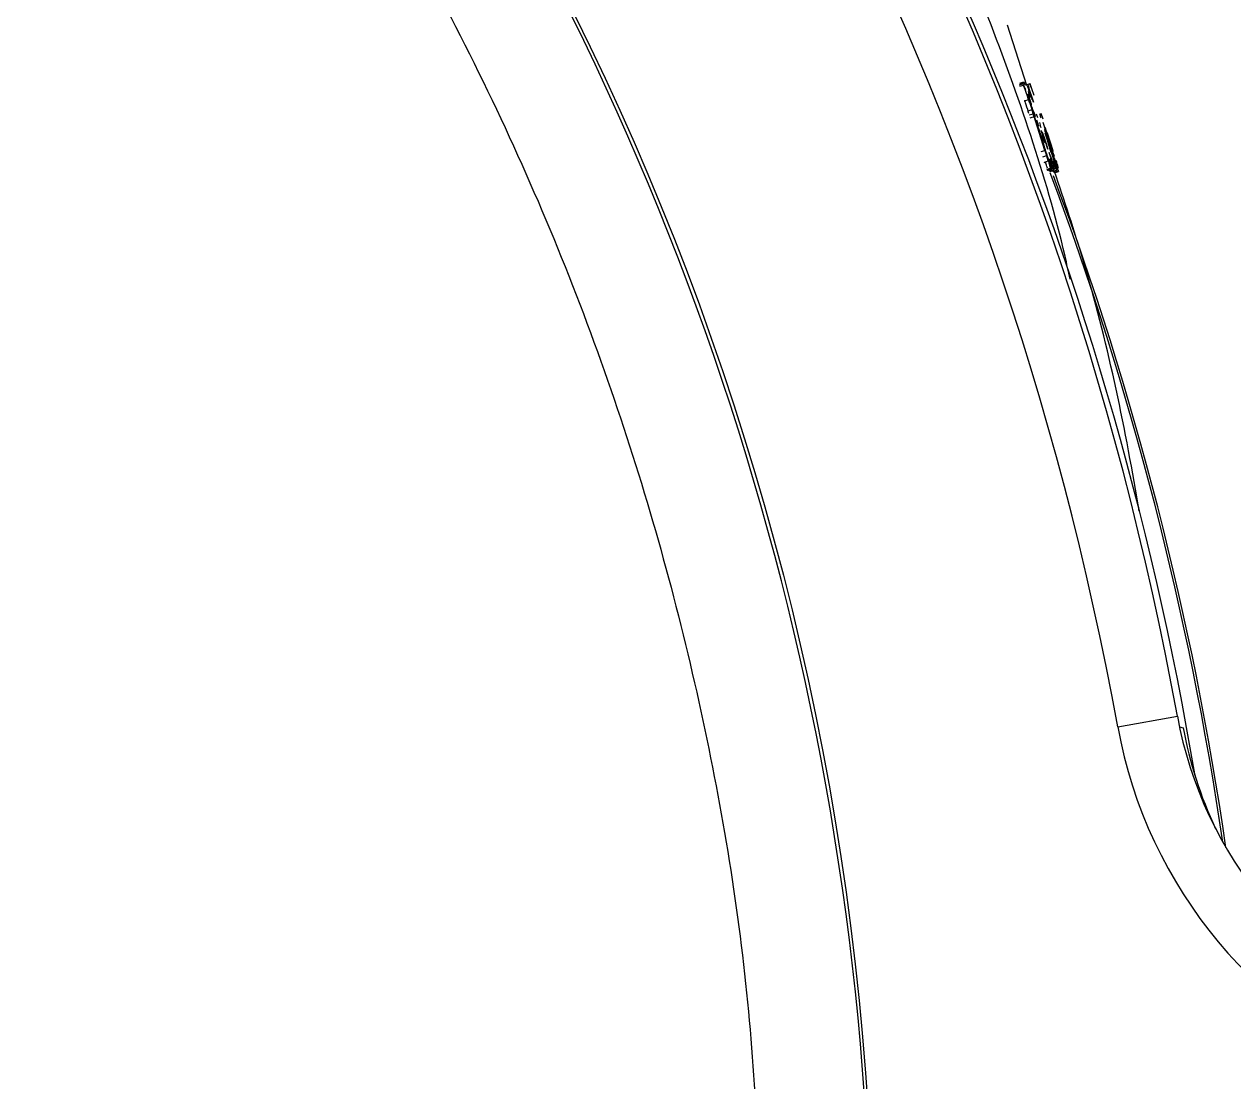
# Model space of a CAD drawing. Header units: millimetres. Extents: x 2454 to 4226, y 715 to 1968.
# Drawn here: x 3699 to 3725.94, y 1761.02 to 1784.56 of the extents above; entities that cross this region are included whole.
import ezdxf

# ---------------------------------------------------------------- set-up
doc = ezdxf.new("R2010")
doc.units = ezdxf.units.MM

msp = doc.modelspace()

# ---------------------------------------------------------------- linework, layer by layer
at = {"color": 7, "linetype": 'Continuous', "lineweight": 25}
for p, q in [((3721.335, 1783.199), (3720.902, 1784.544)), ((3721.249, 1783.234), (3721.164, 1783.205)), ((3721.175, 1783.209), (3721.172, 1783.219)), ((3721.172, 1783.18), (3721.257, 1783.209)), ((3721.176, 1783.248), (3721.261, 1783.277)), ((3721.203, 1783.243), (3721.204, 1783.243)), ((3721.261, 1783.277), (3721.284, 1783.21)), ((3721.43, 1783.156), (3721.4, 1783.24)), ((3721.409, 1783.214), (3721.424, 1783.219)), ((3721.311, 1783.09), (3721.295, 1783.14)), ((3721.353, 1783.175), (3721.364, 1783.179)), ((3721.357, 1782.996), (3721.364, 1782.994)), ((3721.364, 1783.179), (3721.48, 1782.827)), ((3721.409, 1783.054), (3721.364, 1783.179)), ((3721.375, 1783.107), (3721.368, 1783.109)), ((3721.368, 1783.085), (3721.372, 1783.085)), ((3721.368, 1783.036), (3721.39, 1782.969)), ((3721.382, 1783.067), (3721.389, 1783.066)), ((3721.389, 1783.066), (3721.443, 1782.903)), ((3721.424, 1783.004), (3721.409, 1783.054)), ((3721.483, 1782.825), (3721.424, 1783.004)), ((3721.284, 1782.857), (3721.368, 1782.885)), ((3721.378, 1782.886), (3721.432, 1782.725)), ((3721.385, 1782.543), (3721.469, 1782.571)), ((3721.478, 1782.592), (3721.468, 1782.589)), ((3721.48, 1782.592), (3721.468, 1782.588)), ((3721.469, 1782.571), (3721.473, 1782.57)), ((3721.478, 1782.592), (3721.48, 1782.592)), ((3721.499, 1782.58), (3721.483, 1782.626)), ((3721.485, 1782.529), (3721.486, 1782.528)), ((3721.736, 1781.753), (3721.486, 1782.528)), ((3721.49, 1782.602), (3721.52, 1782.514)), ((3721.737, 1781.753), (3721.507, 1782.47)), ((3721.532, 1782.403), (3721.554, 1782.336)), ((3721.544, 1782.435), (3721.589, 1782.292)), ((3721.574, 1782.477), (3721.545, 1782.562)), ((3721.646, 1782.579), (3721.686, 1782.454)), ((3721.548, 1782.36), (3721.554, 1782.359)), ((3721.55, 1782.335), (3721.554, 1782.336)), ((3721.577, 1782.292), (3721.565, 1782.334)), ((3721.567, 1782.376), (3721.575, 1782.352)), ((3721.639, 1782.318), (3721.619, 1782.377)), ((3721.647, 1782.257), (3721.627, 1782.318)), ((3721.742, 1781.915), (3721.651, 1782.199)), ((3721.741, 1781.916), (3721.658, 1782.174)), ((3721.89, 1781.774), (3721.698, 1782.373)), ((3721.897, 1781.757), (3721.731, 1782.272)), ((3721.739, 1782.133), (3721.908, 1781.615)), ((3721.922, 1781.573), (3721.74, 1782.134)), ((3721.902, 1781.756), (3721.777, 1782.148)), ((3721.784, 1782.147), (3721.909, 1781.755)), ((3721.647, 1782.035), (3721.651, 1782.036)), ((3721.659, 1782.011), (3721.651, 1782.036)), ((3721.711, 1781.943), (3721.668, 1782.079)), ((3721.681, 1782.045), (3721.669, 1782.085)), ((3721.679, 1782.044), (3721.681, 1782.045)), ((3721.733, 1781.979), (3721.743, 1781.946)), ((3721.762, 1782.105), (3721.765, 1782.104)), ((3721.944, 1781.529), (3721.762, 1782.105)), ((3721.774, 1781.885), (3721.762, 1781.924)), ((3721.908, 1781.654), (3721.765, 1782.104)), ((3721.767, 1782.104), (3721.77, 1782.103)), ((3721.928, 1781.595), (3721.767, 1782.104)), ((3721.77, 1782.114), (3721.82, 1781.961)), ((3721.893, 1781.719), (3721.77, 1782.103)), ((3721.799, 1782.027), (3721.771, 1782.114)), ((3721.788, 1781.844), (3721.774, 1781.885)), ((3721.91, 1781.669), (3721.782, 1782.07)), ((3721.82, 1781.961), (3721.875, 1781.785)), ((3721.82, 1781.875), (3721.873, 1781.708)), ((3721.9, 1781.716), (3721.845, 1781.884)), ((3721.846, 1781.88), (3721.9, 1781.714)), ((3721.65, 1781.726), (3721.736, 1781.753)), ((3721.73, 1781.774), (3721.737, 1781.776)), ((3721.796, 1781.778), (3721.799, 1781.779)), ((3721.865, 1781.592), (3721.837, 1781.685)), ((3721.875, 1781.785), (3721.861, 1781.835)), ((3721.873, 1781.708), (3721.861, 1781.75)), ((3721.913, 1781.645), (3721.924, 1781.612)), ((3721.956, 1781.542), (3721.919, 1781.657)), ((3721.924, 1781.64), (3721.931, 1781.617)), ((3721.735, 1781.466), (3721.728, 1781.49)), ((3721.775, 1781.335), (3721.859, 1781.361)), ((3721.783, 1781.31), (3721.867, 1781.335)), ((3721.805, 1781.304), (3721.802, 1781.315)), ((3721.825, 1781.524), (3721.832, 1781.499)), ((3721.838, 1781.521), (3721.833, 1781.522)), ((3721.843, 1781.52), (3721.839, 1781.521)), ((3721.845, 1781.555), (3721.855, 1781.524)), ((3721.846, 1781.48), (3721.856, 1781.478)), ((3721.88, 1781.371), (3721.846, 1781.48)), ((3721.898, 1781.391), (3721.847, 1781.555)), ((3721.848, 1781.475), (3721.856, 1781.478)), ((3721.859, 1781.36), (3721.867, 1781.335)), ((3721.872, 1781.506), (3721.865, 1781.529)), ((3721.87, 1781.538), (3721.883, 1781.494)), ((3721.884, 1781.358), (3721.893, 1781.361)), ((3721.896, 1781.516), (3721.889, 1781.541)), ((3721.914, 1781.288), (3721.905, 1781.316)), ((3721.927, 1781.322), (3721.912, 1781.375)), ((3721.918, 1781.414), (3721.925, 1781.416)), ((3721.919, 1781.32), (3721.927, 1781.322)), ((3721.939, 1781.398), (3721.924, 1781.393)), ((3721.926, 1781.447), (3721.939, 1781.398)), ((3721.94, 1781.312), (3721.926, 1781.361)), ((3721.933, 1781.338), (3721.967, 1781.349)), ((3721.943, 1781.527), (3721.961, 1781.471)), ((3721.974, 1781.487), (3721.956, 1781.542)), ((3721.995, 1781.432), (3721.977, 1781.489)), ((3721.988, 1781.52), (3721.991, 1781.501)), ((3721.998, 1781.486), (3721.988, 1781.52)), ((3721.834, 1781.29), (3721.827, 1781.31)), ((3721.854, 1781.285), (3721.851, 1781.295)), ((3721.934, 1781.268), (3721.922, 1781.306)), ((3721.949, 1781.257), (3722.035, 1781.283)), ((3722.026, 1781.311), (3722.035, 1781.283)), ((3723.356, 1768.919), (3724.684, 1769.161)), ((3724.732, 1768.921), (3724.812, 1768.903))]:
    msp.add_line(p, q, dxfattribs=at)
at = {"color": 7, "linetype": 'Continuous', "lineweight": 25, "flags": 128}
for points in [[(3721.257, 1783.248), (3721.209, 1783.231), (3721.172, 1783.219)], [(3721.312, 1783.207), (3721.353, 1783.221), (3721.39, 1783.234)], [(3721.315, 1783.211), (3721.363, 1783.227), (3721.4, 1783.24)], [(3721.357, 1783.211), (3721.368, 1783.181), (3721.379, 1783.152)], [(3721.366, 1782.971), (3721.361, 1782.983), (3721.357, 1782.996)], [(3721.371, 1783.093), (3721.378, 1783.072), (3721.381, 1783.062), (3721.384, 1783.051)], [(3721.359, 1782.633), (3721.406, 1782.649), (3721.443, 1782.661)], [(3721.407, 1782.477), (3721.449, 1782.49), (3721.491, 1782.504)], [(3721.624, 1782.522), (3721.627, 1782.513), (3721.629, 1782.505)], [(3721.548, 1782.345), (3721.546, 1782.351), (3721.543, 1782.361), (3721.54, 1782.37)], [(3721.689, 1781.61), (3721.708, 1781.616), (3721.73, 1781.623), (3721.772, 1781.637)], [(3721.837, 1781.685), (3721.833, 1781.697), (3721.829, 1781.71)], [(3721.727, 1781.493), (3721.772, 1781.508), (3721.81, 1781.519)], [(3721.891, 1781.33), (3721.843, 1781.315), (3721.805, 1781.304)], [(3721.834, 1781.29), (3721.882, 1781.304), (3721.92, 1781.316)], [(3721.854, 1781.285), (3721.903, 1781.3), (3721.94, 1781.312)], [(3721.891, 1781.33), (3721.886, 1781.351), (3721.88, 1781.371)], [(3721.914, 1781.288), (3721.94, 1781.296), (3721.965, 1781.303), (3722, 1781.314)], [(3721.934, 1781.268), (3721.982, 1781.283), (3722.02, 1781.294)]]:
    msp.add_lwpolyline(points, dxfattribs=at)
at = {"color": 7, "linetype": 'Continuous', "lineweight": 25}
msp.add_circle((3653.846, 1756.28), 64.082, dxfattribs=at)
for centre, radius, start, end in [((3653.846, 1756.28), 72, 10.3061, 79.6939), ((3653.846, 1756.28), 70.65, 10.3061, 79.6939), ((3653.846, 1756.28), 64.023, 270, 180.00002), ((3653.846, 1756.28), 61.611, 90, 360), ((3654.054, 1756.006), 72, 9.45093, 37.30639), ((3654.455, 1755.919), 72.001, 8.33663, 20.60433), ((3654.508, 1755.907), 72.001, 8.24807, 20.55821), ((3733.539, 1770.771), 9, 190.3061, 249.4133), ((3733.539, 1770.771), 10.35, 190.3061, 249.4133), ((3733.667, 1770.513), 9, 190.3053, 205.3819)]:
    msp.add_arc(centre, radius, start, end, dxfattribs=at)
for points, knots in [([(3722.297, 1778.891), (3722.259, 1779.061), (3721.819, 1781.047), (3720.514, 1784.734), (3718.426, 1789.835), (3715.893, 1794.661), (3712.992, 1799.251), (3709.679, 1803.619), (3706.006, 1807.689), (3702.04, 1811.398), (3697.782, 1814.769), (3693.21, 1817.793), (3688.402, 1820.418), (3683.44, 1822.595), (3678.568, 1824.307), (3675.288, 1825.087), (3673.747, 1825.454)], [0, 0, 0, 0, 0.007378, 0.086277, 0.165173, 0.241101, 0.317028, 0.395164, 0.4733, 0.549225, 0.62515, 0.703278, 0.781408, 0.857129, 0.932849, 1, 1, 1, 1]), ([(3653.846, 1817.891), (3656.223, 1817.811), (3661.075, 1817.648), (3668.39, 1816.298), (3675.738, 1814.05), (3682.933, 1810.788), (3689.776, 1806.548), (3696.072, 1801.392), (3701.492, 1795.601), (3705.977, 1789.394), (3709.531, 1782.977), (3712.253, 1776.321), (3714.128, 1769.578), (3715.255, 1762.888), (3715.391, 1758.454), (3715.457, 1756.28)], [0, 0, 0, 0, 0.0736754, 0.1504344, 0.2298849, 0.3115242, 0.3947507, 0.4788859, 0.5632051, 0.6400411, 0.7158686, 0.7901842, 0.8625449, 0.9325805, 1, 1, 1, 1]), ([(3721.257, 1783.209), (3721.256, 1783.211), (3721.254, 1783.217), (3721.252, 1783.225), (3721.25, 1783.231), (3721.249, 1783.234)], [0, 0, 0, 0, 0.2536848, 0.6274284, 1, 1, 1, 1]), ([(3721.257, 1783.209), (3721.274, 1783.159), (3721.305, 1783.071), (3721.352, 1782.933), (3721.371, 1782.877), (3721.375, 1782.866), (3721.372, 1782.878), (3721.365, 1782.898), (3721.357, 1782.924), (3721.344, 1782.962), (3721.326, 1783.014), (3721.308, 1783.068), (3721.277, 1783.155), (3721.261, 1783.199), (3721.249, 1783.234)], [0, 0, 0, 0, 0.206868, 0.36599, 0.398263, 0.429777, 0.462673, 0.497292, 0.528823, 0.558939, 0.620363, 0.68271, 0.747056, 1, 1, 1, 1]), ([(3721.4, 1783.24), (3721.41, 1783.211), (3721.429, 1783.154), (3721.459, 1783.068), (3721.478, 1783.011), (3721.488, 1782.983)], [0, 0, 0, 0, 0.334077, 0.666963, 1, 1, 1, 1]), ([(3721.347, 1783.19), (3721.352, 1783.176), (3721.361, 1783.148), (3721.37, 1783.121), (3721.375, 1783.107)], [0, 0, 0, 0, 0.500001, 1, 1, 1, 1]), ([(3721.388, 1783.073), (3721.381, 1783.093), (3721.368, 1783.132), (3721.354, 1783.17), (3721.347, 1783.19)], [0, 0, 0, 0, 0.500001, 1, 1, 1, 1]), ([(3721.38, 1782.952), (3721.377, 1782.961), (3721.372, 1782.977), (3721.367, 1782.994), (3721.364, 1783.002)], [0, 0, 0, 0, 0.500003, 1, 1, 1, 1]), ([(3721.412, 1782.93), (3721.407, 1782.948), (3721.397, 1782.978), (3721.382, 1783.023), (3721.374, 1783.049), (3721.369, 1783.062)], [0, 0, 0, 0, 0.401179, 0.700589, 1, 1, 1, 1]), ([(3721.369, 1783.062), (3721.376, 1783.043), (3721.389, 1783.005), (3721.405, 1782.961), (3721.413, 1782.936), (3721.415, 1782.93)], [0, 0, 0, 0, 0.4326503, 0.8771955, 1, 1, 1, 1]), ([(3721.439, 1782.77), (3721.434, 1782.786), (3721.429, 1782.803), (3721.422, 1782.823), (3721.42, 1782.829), (3721.418, 1782.837), (3721.415, 1782.845), (3721.412, 1782.853), (3721.41, 1782.859), (3721.408, 1782.867), (3721.405, 1782.875), (3721.402, 1782.883), (3721.4, 1782.889), (3721.399, 1782.895), (3721.397, 1782.899), (3721.396, 1782.902), (3721.395, 1782.906), (3721.394, 1782.91), (3721.393, 1782.914), (3721.392, 1782.917), (3721.39, 1782.921), (3721.389, 1782.925), (3721.388, 1782.929), (3721.387, 1782.932), (3721.385, 1782.936), (3721.384, 1782.94), (3721.383, 1782.944), (3721.381, 1782.948), (3721.38, 1782.951), (3721.38, 1782.952)], [0, 0, 0, 0, 0.262614, 0.295617, 0.32862, 0.361623, 0.427628, 0.460631, 0.493634, 0.526636, 0.592642, 0.625645, 0.658647, 0.69165, 0.708151, 0.724653, 0.741154, 0.774157, 0.790658, 0.807159, 0.823661, 0.856664, 0.873165, 0.889666, 0.906168, 0.93917, 0.955672, 0.972173, 1, 1, 1, 1]), ([(3721.404, 1783.024), (3721.402, 1783.032), (3721.396, 1783.049), (3721.391, 1783.065), (3721.388, 1783.073)], [0, 0, 0, 0, 0.500002, 1, 1, 1, 1]), ([(3721.452, 1782.883), (3721.452, 1782.883), (3721.436, 1782.93), (3721.42, 1782.977), (3721.404, 1783.024)], [0, 0, 0, 0, 0.0017918, 1, 1, 1, 1]), ([(3721.282, 1782.861), (3721.284, 1782.857), (3721.287, 1782.846), (3721.29, 1782.838), (3721.287, 1782.845), (3721.284, 1782.855), (3721.283, 1782.858)], [0, 0, 0, 0, 0.189153, 0.548772, 0.893283, 1, 1, 1, 1]), ([(3721.379, 1782.578), (3721.36, 1782.637), (3721.333, 1782.723), (3721.296, 1782.832), (3721.284, 1782.867)], [0, 0, 0, 0, 0.684594, 1, 1, 1, 1]), ([(3721.54, 1782.37), (3721.523, 1782.425), (3721.489, 1782.534), (3721.425, 1782.732), (3721.381, 1782.862), (3721.369, 1782.896)], [0, 0, 0, 0, 0.436234, 0.851127, 1, 1, 1, 1]), ([(3721.375, 1782.886), (3721.379, 1782.873), (3721.415, 1782.767), (3721.496, 1782.516), (3721.528, 1782.411), (3721.548, 1782.345)], [0, 0, 0, 0, 0.0486, 0.405573, 1, 1, 1, 1]), ([(3721.417, 1782.775), (3721.419, 1782.769), (3721.423, 1782.758), (3721.429, 1782.74), (3721.435, 1782.722), (3721.44, 1782.708), (3721.444, 1782.695), (3721.445, 1782.696), (3721.444, 1782.702), (3721.432, 1782.739), (3721.442, 1782.712), (3721.449, 1782.69), (3721.455, 1782.672), (3721.461, 1782.656), (3721.466, 1782.641), (3721.47, 1782.627), (3721.475, 1782.613), (3721.481, 1782.593), (3721.481, 1782.592), (3721.481, 1782.589), (3721.48, 1782.592), (3721.48, 1782.592), (3721.48, 1782.592)], [0, 0, 0, 0, 0.0212552, 0.0456338, 0.0663812, 0.0968818, 0.1274156, 0.2018958, 0.3457222, 0.4893043, 0.5551218, 0.5902981, 0.6186314, 0.635436, 0.65237, 0.6714009, 0.6970465, 0.7233283, 0.8429655, 0.9213893, 0.9607202, 1, 1, 1, 1]), ([(3721.478, 1782.592), (3721.477, 1782.593), (3721.476, 1782.595), (3721.466, 1782.625), (3721.449, 1782.676), (3721.438, 1782.709), (3721.432, 1782.725)], [0, 0, 0, 0, 0.294355, 0.578425, 0.791193, 1, 1, 1, 1]), ([(3721.473, 1782.57), (3721.469, 1782.581), (3721.463, 1782.601), (3721.453, 1782.631), (3721.446, 1782.651), (3721.443, 1782.661)], [0, 0, 0, 0, 0.34564, 0.67282, 1, 1, 1, 1]), ([(3721.443, 1782.661), (3721.449, 1782.644), (3721.46, 1782.614), (3721.474, 1782.572), (3721.482, 1782.548), (3721.486, 1782.536)], [0, 0, 0, 0, 0.425991, 0.712995, 1, 1, 1, 1]), ([(3721.491, 1782.504), (3721.488, 1782.514), (3721.483, 1782.53), (3721.475, 1782.552), (3721.471, 1782.565), (3721.469, 1782.571)], [0, 0, 0, 0, 0.429634, 0.714817, 1, 1, 1, 1]), ([(3721.491, 1782.504), (3721.489, 1782.512), (3721.485, 1782.527), (3721.485, 1782.528), (3721.485, 1782.529)], [0, 0, 0, 0, 0.55878, 1, 1, 1, 1]), ([(3721.486, 1782.536), (3721.488, 1782.528), (3721.493, 1782.514), (3721.5, 1782.491), (3721.505, 1782.477), (3721.507, 1782.47)], [0, 0, 0, 0, 0.3516782, 0.6758392, 1, 1, 1, 1]), ([(3721.525, 1782.505), (3721.524, 1782.506), (3721.523, 1782.509), (3721.522, 1782.512), (3721.521, 1782.516), (3721.52, 1782.519), (3721.519, 1782.522), (3721.518, 1782.525), (3721.517, 1782.528), (3721.516, 1782.532), (3721.515, 1782.535), (3721.514, 1782.538), (3721.513, 1782.54), (3721.512, 1782.544), (3721.511, 1782.548), (3721.509, 1782.552), (3721.508, 1782.558), (3721.504, 1782.57), (3721.5, 1782.581), (3721.498, 1782.588)], [0, 0, 0, 0, 0.062363, 0.093616, 0.124869, 0.187375, 0.218627, 0.24988, 0.281133, 0.343639, 0.374892, 0.406144, 0.437397, 0.46865, 0.531156, 0.593662, 0.624915, 0.749928, 1, 1, 1, 1]), ([(3721.651, 1782.47), (3721.648, 1782.479), (3721.642, 1782.498), (3721.631, 1782.531), (3721.624, 1782.555), (3721.619, 1782.569)], [0, 0, 0, 0, 0.28642, 0.572841, 1, 1, 1, 1]), ([(3721.547, 1782.361), (3721.586, 1782.243), (3721.655, 1782.032), (3721.712, 1781.855), (3721.737, 1781.776)], [0, 0, 0, 0, 0.555142, 1, 1, 1, 1]), ([(3721.554, 1782.336), (3721.552, 1782.343), (3721.549, 1782.355), (3721.548, 1782.359), (3721.547, 1782.361)], [0, 0, 0, 0, 0.558906, 1, 1, 1, 1]), ([(3721.717, 1781.843), (3721.688, 1781.931), (3721.638, 1782.087), (3721.575, 1782.278), (3721.548, 1782.36)], [0, 0, 0, 0, 0.563495, 1, 1, 1, 1]), ([(3721.554, 1782.359), (3721.587, 1782.256), (3721.647, 1782.07), (3721.695, 1781.913), (3721.717, 1781.843)], [0, 0, 0, 0, 0.555305, 1, 1, 1, 1]), ([(3721.739, 1781.776), (3721.712, 1781.864), (3721.664, 1782.021), (3721.603, 1782.21), (3721.577, 1782.292)], [0, 0, 0, 0, 0.564028, 1, 1, 1, 1]), ([(3721.667, 1782.177), (3721.7, 1782.077), (3721.742, 1781.948), (3721.782, 1781.82), (3721.791, 1781.792)], [0, 0, 0, 0, 0.782758, 1, 1, 1, 1]), ([(3721.799, 1781.779), (3721.794, 1781.793), (3721.787, 1781.821), (3721.762, 1781.9), (3721.724, 1782.022), (3721.698, 1782.102), (3721.686, 1782.14)], [0, 0, 0, 0, 0.263634, 0.518594, 0.77764, 1, 1, 1, 1]), ([(3721.723, 1782.222), (3721.755, 1782.122), (3721.811, 1781.947), (3721.875, 1781.746), (3721.906, 1781.646), (3721.914, 1781.62)], [0, 0, 0, 0, 0.4991987, 0.8732606, 1, 1, 1, 1]), ([(3721.738, 1782.265), (3721.764, 1782.184), (3721.814, 1782.029), (3721.872, 1781.848), (3721.903, 1781.749), (3721.912, 1781.722)], [0, 0, 0, 0, 0.45154, 0.855545, 1, 1, 1, 1]), ([(3721.737, 1781.753), (3721.726, 1781.789), (3721.707, 1781.854), (3721.678, 1781.948), (3721.66, 1782.007), (3721.651, 1782.036)], [0, 0, 0, 0, 0.37909, 0.689545, 1, 1, 1, 1]), ([(3721.81, 1781.519), (3721.789, 1781.589), (3721.752, 1781.711), (3721.702, 1781.872), (3721.673, 1781.965), (3721.659, 1782.011)], [0, 0, 0, 0, 0.399279, 0.699294, 1, 1, 1, 1]), ([(3721.701, 1782.088), (3721.703, 1782.082), (3721.711, 1782.059), (3721.723, 1782.021), (3721.735, 1781.983), (3721.742, 1781.959), (3721.747, 1781.942), (3721.745, 1781.946), (3721.738, 1781.965), (3721.733, 1781.979)], [0, 0, 0, 0, 0.037924, 0.161738, 0.248024, 0.32007, 0.392523, 0.528884, 1, 1, 1, 1]), ([(3721.743, 1781.946), (3721.748, 1781.934), (3721.754, 1781.915), (3721.767, 1781.875), (3721.781, 1781.832), (3721.793, 1781.796), (3721.799, 1781.779)], [0, 0, 0, 0, 0.349206, 0.57168, 0.788739, 1, 1, 1, 1]), ([(3721.767, 1782.119), (3721.768, 1782.115), (3721.771, 1782.107), (3721.775, 1782.095), (3721.778, 1782.082), (3721.781, 1782.074), (3721.782, 1782.07)], [0, 0, 0, 0, 0.25, 0.5, 0.75, 1, 1, 1, 1]), ([(3721.861, 1781.75), (3721.852, 1781.778), (3721.836, 1781.828), (3721.814, 1781.897), (3721.801, 1781.938), (3721.795, 1781.958)], [0, 0, 0, 0, 0.4145364, 0.7072137, 1, 1, 1, 1]), ([(3721.91, 1781.755), (3721.899, 1781.792), (3721.875, 1781.868), (3721.837, 1781.984), (3721.812, 1782.065), (3721.799, 1782.105)], [0, 0, 0, 0, 0.310383, 0.655174, 1, 1, 1, 1]), ([(3721.861, 1781.835), (3721.855, 1781.852), (3721.845, 1781.885), (3721.824, 1781.949), (3721.809, 1781.996), (3721.799, 1782.027)], [0, 0, 0, 0, 0.25901, 0.518027, 1, 1, 1, 1]), ([(3721.736, 1781.753), (3721.743, 1781.731), (3721.756, 1781.69), (3721.767, 1781.653), (3721.772, 1781.637)], [0, 0, 0, 0, 0.557026, 1, 1, 1, 1]), ([(3721.825, 1781.524), (3721.821, 1781.535), (3721.814, 1781.552), (3721.793, 1781.613), (3721.77, 1781.682), (3721.749, 1781.745), (3721.739, 1781.776)], [0, 0, 0, 0, 0.344241, 0.565371, 0.784215, 1, 1, 1, 1]), ([(3721.762, 1781.701), (3721.786, 1781.625), (3721.831, 1781.489), (3721.856, 1781.415), (3721.867, 1781.382)], [0, 0, 0, 0, 0.554678, 1, 1, 1, 1]), ([(3721.867, 1781.335), (3721.861, 1781.356), (3721.853, 1781.39), (3721.826, 1781.482), (3721.799, 1781.578), (3721.774, 1781.66), (3721.762, 1781.701)], [0, 0, 0, 0, 0.343936, 0.564741, 0.78356, 1, 1, 1, 1]), ([(3721.81, 1781.519), (3721.807, 1781.529), (3721.8, 1781.549), (3721.788, 1781.588), (3721.778, 1781.617), (3721.772, 1781.637)], [0, 0, 0, 0, 0.255423, 0.510845, 1, 1, 1, 1]), ([(3721.877, 1781.574), (3721.872, 1781.589), (3721.865, 1781.606), (3721.836, 1781.694), (3721.832, 1781.708)], [0, 0, 0, 0, 0.843341, 1, 1, 1, 1]), ([(3721.856, 1781.627), (3721.866, 1781.596), (3721.897, 1781.501), (3721.914, 1781.45), (3721.925, 1781.416)], [0, 0, 0, 0, 0.328134, 1, 1, 1, 1]), ([(3721.893, 1781.719), (3721.896, 1781.707), (3721.904, 1781.683), (3721.916, 1781.644), (3721.917, 1781.639), (3721.918, 1781.636)], [0, 0, 0, 0, 0.314673, 0.633193, 1, 1, 1, 1]), ([(3721.933, 1781.646), (3721.931, 1781.653), (3721.922, 1781.679), (3721.907, 1781.725), (3721.897, 1781.757)], [0, 0, 0, 0, 0.288014, 1, 1, 1, 1]), ([(3721.908, 1781.654), (3721.924, 1781.604), (3721.951, 1781.519), (3721.983, 1781.414), (3722, 1781.359), (3722.006, 1781.339)], [0, 0, 0, 0, 0.475467, 0.809312, 1, 1, 1, 1]), ([(3721.908, 1781.615), (3721.912, 1781.601), (3721.919, 1781.577), (3721.928, 1781.55), (3721.937, 1781.52), (3721.935, 1781.523), (3721.934, 1781.525)], [0, 0, 0, 0, 0.21368, 0.344742, 0.480242, 1, 1, 1, 1]), ([(3721.953, 1781.529), (3721.951, 1781.535), (3721.945, 1781.553), (3721.93, 1781.603), (3721.916, 1781.647), (3721.91, 1781.669)], [0, 0, 0, 0, 0.163664, 0.586145, 1, 1, 1, 1]), ([(3721.918, 1781.637), (3721.917, 1781.637), (3721.917, 1781.638), (3721.915, 1781.642), (3721.913, 1781.645)], [0, 0, 0, 0, 0.0443026, 1, 1, 1, 1]), ([(3721.929, 1781.651), (3721.925, 1781.663), (3721.919, 1781.683), (3721.914, 1781.7), (3721.914, 1781.7), (3721.922, 1781.677), (3721.933, 1781.645), (3721.94, 1781.623)], [0, 0, 0, 0, 0.200729, 0.331155, 0.462621, 0.637903, 1, 1, 1, 1]), ([(3721.924, 1781.612), (3721.927, 1781.603), (3721.932, 1781.588), (3721.943, 1781.554), (3721.955, 1781.516), (3721.963, 1781.491), (3721.965, 1781.484)], [0, 0, 0, 0, 0.402201, 0.657461, 0.90331, 1, 1, 1, 1]), ([(3722.003, 1781.353), (3721.994, 1781.382), (3721.977, 1781.438), (3721.952, 1781.519), (3721.936, 1781.569), (3721.928, 1781.595)], [0, 0, 0, 0, 0.369394, 0.68461, 1, 1, 1, 1]), ([(3721.789, 1781.358), (3721.784, 1781.372), (3721.771, 1781.417), (3721.756, 1781.464), (3721.746, 1781.497), (3721.745, 1781.499)], [0, 0, 0, 0, 0.288205, 0.964223, 1, 1, 1, 1]), ([(3721.816, 1781.51), (3721.817, 1781.508), (3721.84, 1781.432), (3721.849, 1781.396), (3721.859, 1781.361)], [0, 0, 0, 0, 0.029578, 1, 1, 1, 1]), ([(3721.867, 1781.382), (3721.862, 1781.396), (3721.854, 1781.424), (3721.845, 1781.453), (3721.837, 1781.481), (3721.834, 1781.491), (3721.832, 1781.499)], [0, 0, 0, 0, 0.175129, 0.358666, 0.54795, 1, 1, 1, 1]), ([(3721.884, 1781.394), (3721.875, 1781.423), (3721.862, 1781.465), (3721.849, 1781.507), (3721.845, 1781.52)], [0, 0, 0, 0, 0.693128, 1, 1, 1, 1]), ([(3721.886, 1781.493), (3721.881, 1781.508), (3721.872, 1781.536), (3721.863, 1781.565), (3721.859, 1781.578)], [0, 0, 0, 0, 0.523547, 1, 1, 1, 1]), ([(3721.862, 1781.524), (3721.864, 1781.518), (3721.867, 1781.507), (3721.871, 1781.496), (3721.872, 1781.49)], [0, 0, 0, 0, 0.499999, 1, 1, 1, 1]), ([(3721.872, 1781.498), (3721.872, 1781.498), (3721.872, 1781.497), (3721.867, 1781.511), (3721.862, 1781.524)], [0, 0, 0, 0, 0.072492, 1, 1, 1, 1]), ([(3721.864, 1781.528), (3721.866, 1781.522), (3721.87, 1781.508), (3721.872, 1781.502), (3721.873, 1781.498)], [0, 0, 0, 0, 0.488068, 1, 1, 1, 1]), ([(3721.934, 1781.36), (3721.921, 1781.402), (3721.906, 1781.453), (3721.893, 1781.498), (3721.89, 1781.506)], [0, 0, 0, 0, 0.819702, 1, 1, 1, 1]), ([(3721.925, 1781.416), (3721.919, 1781.437), (3721.909, 1781.471), (3721.901, 1781.498), (3721.897, 1781.512), (3721.897, 1781.515), (3721.896, 1781.516)], [0, 0, 0, 0, 0.326901, 0.547715, 0.772875, 1, 1, 1, 1]), ([(3721.898, 1781.391), (3721.9, 1781.384), (3721.904, 1781.371), (3721.911, 1781.346), (3721.916, 1781.327), (3721.92, 1781.316)], [0, 0, 0, 0, 0.271196, 0.542393, 1, 1, 1, 1]), ([(3721.915, 1781.519), (3721.92, 1781.504), (3721.93, 1781.472), (3721.944, 1781.425), (3721.956, 1781.385), (3721.964, 1781.359), (3721.967, 1781.347), (3721.967, 1781.347), (3721.966, 1781.351), (3721.962, 1781.363), (3721.954, 1781.389), (3721.946, 1781.413), (3721.941, 1781.43)], [0, 0, 0, 0, 0.137701, 0.2900177, 0.4082413, 0.5272502, 0.6311691, 0.6872978, 0.7329497, 0.7788228, 0.8463314, 1, 1, 1, 1]), ([(3722, 1781.314), (3721.997, 1781.326), (3721.99, 1781.351), (3721.97, 1781.416), (3721.946, 1781.496), (3721.93, 1781.547), (3721.922, 1781.573)], [0, 0, 0, 0, 0.292405, 0.574681, 0.788856, 1, 1, 1, 1]), ([(3721.94, 1781.499), (3721.945, 1781.485), (3721.952, 1781.466), (3721.977, 1781.389), (3721.992, 1781.339), (3722, 1781.314)], [0, 0, 0, 0, 0.573907, 0.791751, 1, 1, 1, 1]), ([(3721.944, 1781.529), (3721.946, 1781.523), (3721.949, 1781.512), (3721.955, 1781.492), (3721.959, 1781.479), (3721.961, 1781.471)], [0, 0, 0, 0, 0.301125, 0.60225, 1, 1, 1, 1]), ([(3721.945, 1781.576), (3721.949, 1781.562), (3721.956, 1781.539), (3721.965, 1781.511), (3721.968, 1781.502), (3721.969, 1781.497)], [0, 0, 0, 0, 0.463, 0.744574, 1, 1, 1, 1]), ([(3721.988, 1781.494), (3721.988, 1781.491), (3721.989, 1781.483), (3721.976, 1781.521), (3721.967, 1781.544)], [0, 0, 0, 0, 0.379827, 1, 1, 1, 1]), ([(3721.969, 1781.534), (3721.98, 1781.498), (3722.037, 1781.325), (3722.027, 1781.371), (3722.033, 1781.364), (3722.035, 1781.361)], [0, 0, 0, 0, 0.151161, 0.734503, 1, 1, 1, 1]), ([(3721.977, 1781.46), (3721.981, 1781.449), (3721.987, 1781.432), (3721.997, 1781.403), (3722.008, 1781.368), (3722.013, 1781.352)], [0, 0, 0, 0, 0.450894, 0.7404654, 1, 1, 1, 1]), ([(3722.035, 1781.283), (3722.031, 1781.297), (3722.023, 1781.325), (3722.004, 1781.389), (3721.989, 1781.437), (3721.984, 1781.455)], [0, 0, 0, 0, 0.39622, 0.777746, 1, 1, 1, 1]), ([(3722.035, 1781.361), (3722.029, 1781.381), (3722.017, 1781.42), (3722.004, 1781.464), (3722, 1781.478), (3721.998, 1781.486)], [0, 0, 0, 0, 0.266382, 0.546349, 1, 1, 1, 1]), ([(3723.835, 1773.723), (3723.827, 1773.771), (3723.512, 1775.654), (3722.975, 1778.208), (3722.169, 1780.629), (3721.951, 1781.284)], [0, 0, 0, 0, 0.01872, 0.73456, 1, 1, 1, 1])]:
    msp.add_open_spline(points, degree=3, knots=knots, dxfattribs=at)

doc.saveas('drawing.dxf')
